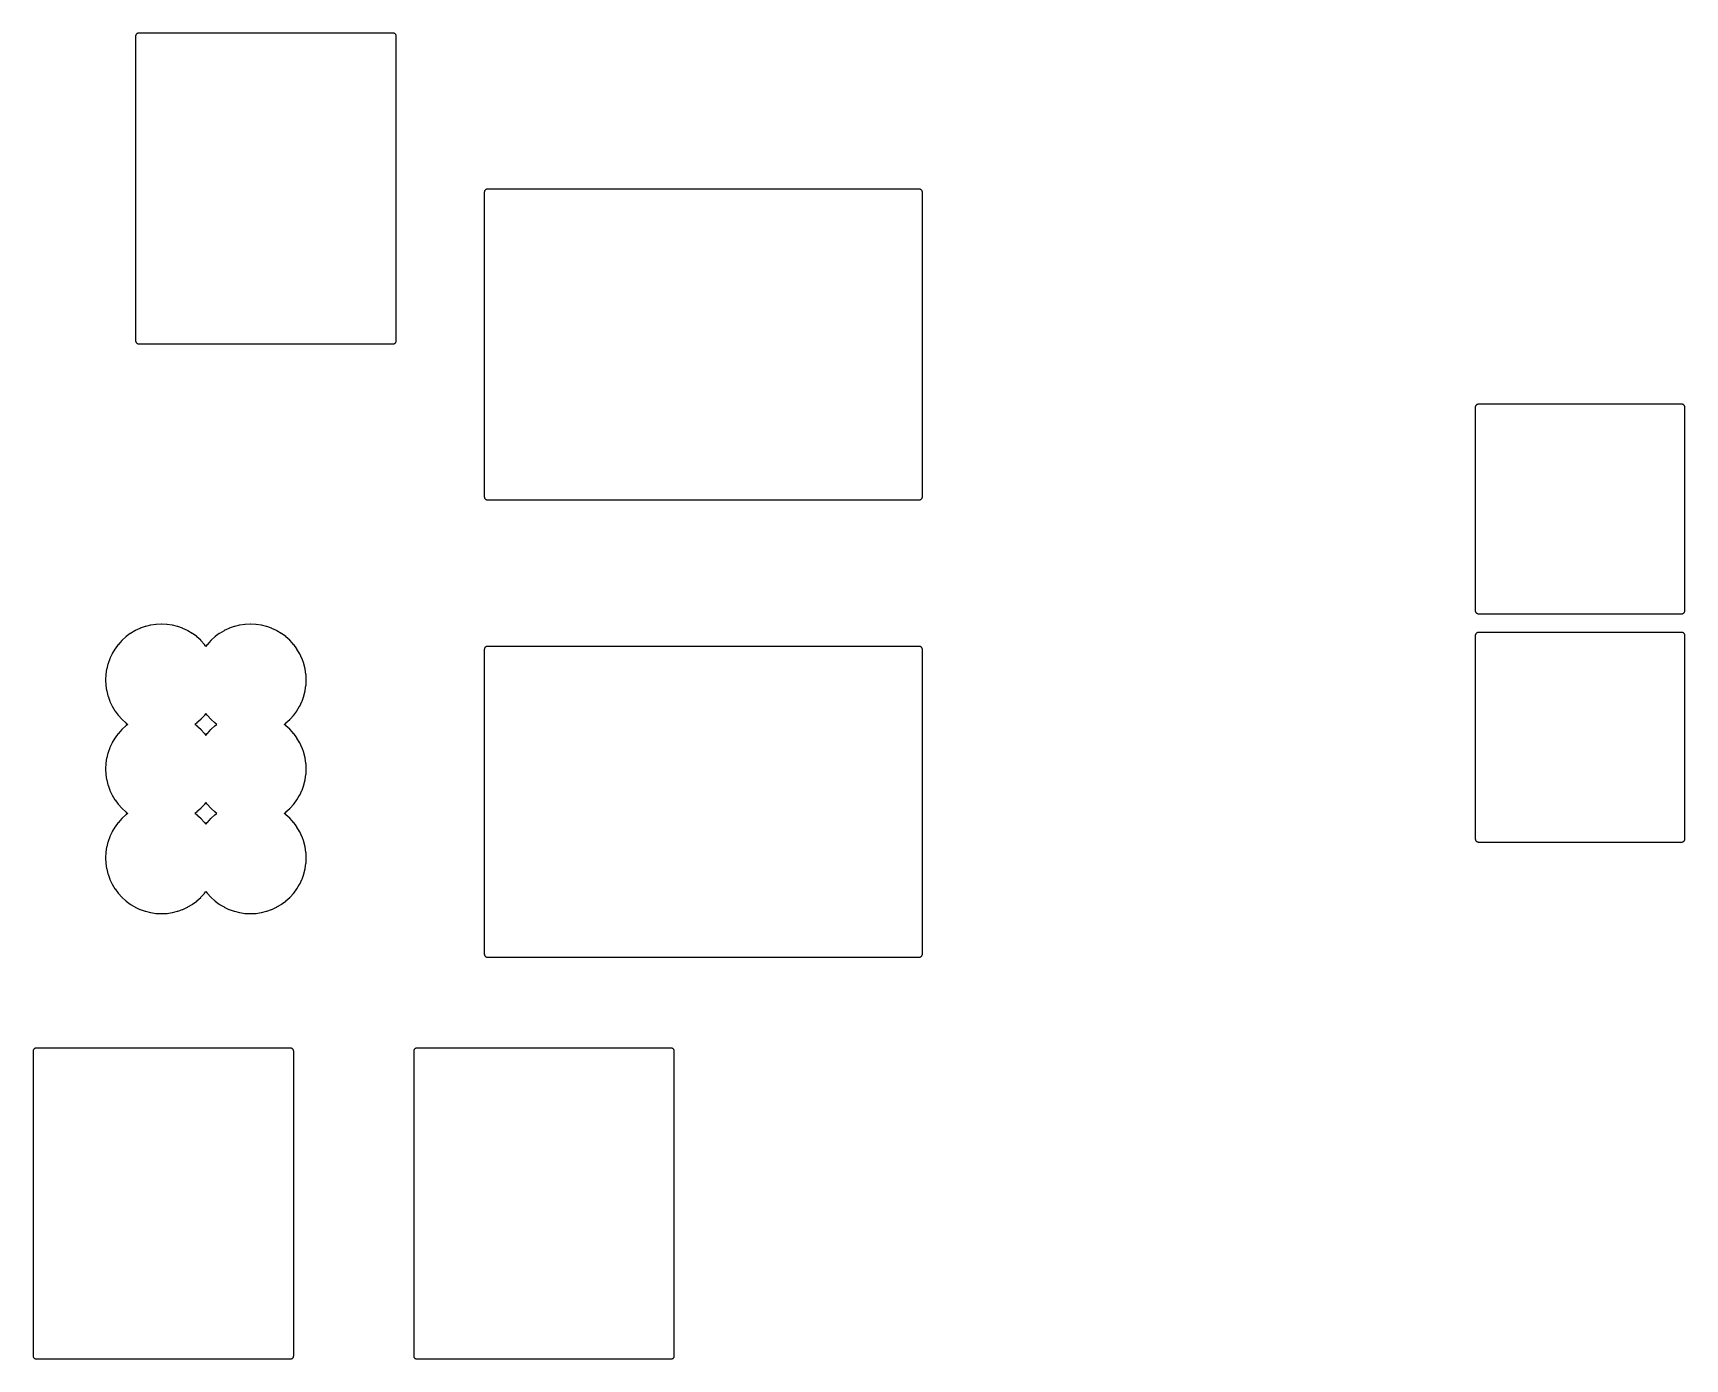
# Model space of a CAD drawing. Header units: inches. Extents: x -0.5 to 10, y -2.4 to 3.9.
# Drawn here: x 3.6652 to 3.9213, y 3.3499 to 3.5555 of the extents above; entities that cross this region are included whole.
import ezdxf

# ---------------------------------------------------------------- set-up
doc = ezdxf.new("R2010")
doc.units = ezdxf.units.IN

msp = doc.modelspace()

# ---------------------------------------------------------------- linework, layer by layer
for points in [[(3.681575, 3.507301), (3.681575, 3.507301), (3.6816, 3.5073), (3.721, 3.5073), (3.721025, 3.507301), (3.721074, 3.507306), (3.721122, 3.507315), (3.721169, 3.507329), (3.721214, 3.507348), (3.721257, 3.507371), (3.721298, 3.507399), (3.721336, 3.50743), (3.72137, 3.507464), (3.721401, 3.507502), (3.721429, 3.507543), (3.721452, 3.507586), (3.721471, 3.507631), (3.721485, 3.507678), (3.721494, 3.507726), (3.721499, 3.507775), (3.7215, 3.5078), (3.7215, 3.555), (3.721499, 3.555025), (3.721494, 3.555074), (3.721485, 3.555122), (3.721471, 3.555169), (3.721452, 3.555214), (3.721429, 3.555257), (3.721401, 3.555298), (3.72137, 3.555336), (3.721336, 3.55537), (3.721298, 3.555401), (3.721257, 3.555429), (3.721214, 3.555452), (3.721169, 3.555471), (3.721122, 3.555485), (3.721074, 3.555494), (3.721025, 3.555499), (3.721, 3.5555), (3.6816, 3.5555), (3.681575, 3.555499), (3.681526, 3.555494), (3.681478, 3.555485), (3.681431, 3.555471), (3.681386, 3.555452), (3.681343, 3.555429), (3.681302, 3.555401), (3.681264, 3.55537), (3.68123, 3.555336), (3.681199, 3.555298), (3.681171, 3.555257), (3.681148, 3.555214), (3.681129, 3.555169), (3.681115, 3.555122), (3.681106, 3.555074), (3.681101, 3.555025), (3.6811, 3.555), (3.6811, 3.5078), (3.681101, 3.507775), (3.681106, 3.507726), (3.681115, 3.507678), (3.681129, 3.507631), (3.681148, 3.507586), (3.681171, 3.507543), (3.681199, 3.507502), (3.68123, 3.507464), (3.681264, 3.50743), (3.681302, 3.507399), (3.681343, 3.507371), (3.681386, 3.507348), (3.681431, 3.507329), (3.681478, 3.507315), (3.681526, 3.507306)], [(3.735625, 3.483101), (3.735625, 3.483101), (3.73565, 3.4831), (3.80255, 3.4831), (3.802575, 3.483101), (3.802624, 3.483106), (3.802672, 3.483115), (3.802719, 3.483129), (3.802764, 3.483148), (3.802807, 3.483171), (3.802848, 3.483199), (3.802886, 3.48323), (3.80292, 3.483264), (3.802951, 3.483302), (3.802979, 3.483343), (3.803002, 3.483386), (3.803021, 3.483431), (3.803035, 3.483478), (3.803044, 3.483526), (3.803049, 3.483575), (3.80305, 3.4836), (3.80305, 3.5308), (3.803049, 3.530825), (3.803044, 3.530874), (3.803035, 3.530922), (3.803021, 3.530969), (3.803002, 3.531014), (3.802979, 3.531057), (3.802951, 3.531098), (3.80292, 3.531136), (3.802886, 3.53117), (3.802848, 3.531201), (3.802807, 3.531229), (3.802764, 3.531252), (3.802719, 3.531271), (3.802672, 3.531285), (3.802624, 3.531294), (3.802575, 3.531299), (3.80255, 3.5313), (3.73565, 3.5313), (3.735625, 3.531299), (3.735576, 3.531294), (3.735528, 3.531285), (3.735481, 3.531271), (3.735436, 3.531252), (3.735393, 3.531229), (3.735352, 3.531201), (3.735314, 3.53117), (3.73528, 3.531136), (3.735249, 3.531098), (3.735221, 3.531057), (3.735198, 3.531014), (3.735179, 3.530969), (3.735165, 3.530922), (3.735156, 3.530874), (3.735151, 3.530825), (3.73515, 3.5308), (3.73515, 3.4836), (3.735151, 3.483575), (3.735156, 3.483526), (3.735165, 3.483478), (3.735179, 3.483431), (3.735198, 3.483386), (3.735221, 3.483343), (3.735249, 3.483302), (3.73528, 3.483264), (3.735314, 3.48323), (3.735352, 3.483199), (3.735393, 3.483171), (3.735436, 3.483148), (3.735481, 3.483129), (3.735528, 3.483115), (3.735576, 3.483106)], [(3.889225, 3.465451), (3.889225, 3.465451), (3.88925, 3.46545), (3.92075, 3.46545), (3.920775, 3.465451), (3.920824, 3.465456), (3.920872, 3.465465), (3.920919, 3.465479), (3.920964, 3.465498), (3.921007, 3.465521), (3.921048, 3.465549), (3.921086, 3.46558), (3.92112, 3.465614), (3.921151, 3.465652), (3.921179, 3.465693), (3.921202, 3.465736), (3.921221, 3.465781), (3.921235, 3.465828), (3.921244, 3.465876), (3.921249, 3.465925), (3.92125, 3.46595), (3.92125, 3.49745), (3.921249, 3.497475), (3.921244, 3.497524), (3.921235, 3.497572), (3.921221, 3.497619), (3.921202, 3.497664), (3.921179, 3.497707), (3.921151, 3.497748), (3.92112, 3.497786), (3.921086, 3.49782), (3.921048, 3.497851), (3.921007, 3.497879), (3.920964, 3.497902), (3.920919, 3.497921), (3.920872, 3.497935), (3.920824, 3.497944), (3.920775, 3.497949), (3.92075, 3.49795), (3.88925, 3.49795), (3.889225, 3.497949), (3.889176, 3.497944), (3.889128, 3.497935), (3.889081, 3.497921), (3.889036, 3.497902), (3.888993, 3.497879), (3.888952, 3.497851), (3.888914, 3.49782), (3.88888, 3.497786), (3.888849, 3.497748), (3.888821, 3.497707), (3.888798, 3.497664), (3.888779, 3.497619), (3.888765, 3.497572), (3.888756, 3.497524), (3.888751, 3.497475), (3.88875, 3.49745), (3.88875, 3.46595), (3.888751, 3.465925), (3.888756, 3.465876), (3.888765, 3.465828), (3.888779, 3.465781), (3.888798, 3.465736), (3.888821, 3.465693), (3.888849, 3.465652), (3.88888, 3.465614), (3.888914, 3.46558), (3.888952, 3.465549), (3.888993, 3.465521), (3.889036, 3.465498), (3.889081, 3.465479), (3.889128, 3.465465), (3.889176, 3.465456)], [(3.679899, 3.4345), (3.679632, 3.434302), (3.679611, 3.434285), (3.679594, 3.434271), (3.679001, 3.433733), (3.678984, 3.433716), (3.678967, 3.433699), (3.678429, 3.433106), (3.678415, 3.433089), (3.678398, 3.433068), (3.677922, 3.432426), (3.677908, 3.432406), (3.677895, 3.432385), (3.677483, 3.431699), (3.67747, 3.431676), (3.67746, 3.431656), (3.677118, 3.430933), (3.677109, 3.430912), (3.6771, 3.430887), (3.67683, 3.430134), (3.676823, 3.430113), (3.676816, 3.430087), (3.676622, 3.429311), (3.676616, 3.429287), (3.676612, 3.429263), (3.676495, 3.428472), (3.676492, 3.42845), (3.67649, 3.428423), (3.676451, 3.427625), (3.67645, 3.4276), (3.676451, 3.427575), (3.67649, 3.426777), (3.676492, 3.42675), (3.676495, 3.426728), (3.676612, 3.425937), (3.676616, 3.425913), (3.676622, 3.425889), (3.676816, 3.425113), (3.676823, 3.425087), (3.67683, 3.425066), (3.6771, 3.424313), (3.677109, 3.424288), (3.677118, 3.424267), (3.67746, 3.423544), (3.67747, 3.423524), (3.677483, 3.423501), (3.677895, 3.422815), (3.677908, 3.422794), (3.677922, 3.422774), (3.678398, 3.422132), (3.678415, 3.422111), (3.678429, 3.422094), (3.678967, 3.421501), (3.678984, 3.421484), (3.679001, 3.421467), (3.679594, 3.420929), (3.679611, 3.420915), (3.679632, 3.420898), (3.680274, 3.420422), (3.680294, 3.420408), (3.680315, 3.420395), (3.681001, 3.419983), (3.681024, 3.41997), (3.681044, 3.41996), (3.681767, 3.419618), (3.681788, 3.419609), (3.681813, 3.4196), (3.682566, 3.41933), (3.682587, 3.419323), (3.682613, 3.419316), (3.683389, 3.419122), (3.683413, 3.419116), (3.683437, 3.419112), (3.684228, 3.418995), (3.68425, 3.418992), (3.684277, 3.41899), (3.685075, 3.418951), (3.6851, 3.41895), (3.685125, 3.418951), (3.685923, 3.41899), (3.68595, 3.418992), (3.685972, 3.418995), (3.686763, 3.419112), (3.686787, 3.419116), (3.686811, 3.419122), (3.687587, 3.419316), (3.687613, 3.419323), (3.687634, 3.41933), (3.688387, 3.4196), (3.688412, 3.419609), (3.688433, 3.419618), (3.689156, 3.41996), (3.689176, 3.41997), (3.689199, 3.419983), (3.689885, 3.420395), (3.689906, 3.420408), (3.689926, 3.420422), (3.690568, 3.420898), (3.690589, 3.420915), (3.690606, 3.420929), (3.691199, 3.421467), (3.691216, 3.421484), (3.691233, 3.421501), (3.691771, 3.422094), (3.691785, 3.422111), (3.691802, 3.422132), (3.692, 3.422399), (3.692198, 3.422132), (3.692215, 3.422111), (3.692229, 3.422094), (3.692767, 3.421501), (3.692784, 3.421484), (3.692801, 3.421467), (3.693394, 3.420929), (3.693411, 3.420915), (3.693432, 3.420898), (3.694074, 3.420422), (3.694094, 3.420408), (3.694115, 3.420395), (3.694801, 3.419983), (3.694824, 3.41997), (3.694844, 3.41996), (3.695567, 3.419618), (3.695588, 3.419609), (3.695613, 3.4196), (3.696366, 3.41933), (3.696387, 3.419323), (3.696413, 3.419316), (3.697189, 3.419122), (3.697213, 3.419116), (3.697237, 3.419112), (3.698028, 3.418995), (3.69805, 3.418992), (3.698077, 3.41899), (3.698875, 3.418951), (3.6989, 3.41895), (3.698925, 3.418951), (3.699723, 3.41899), (3.69975, 3.418992), (3.699772, 3.418995), (3.700563, 3.419112), (3.700587, 3.419116), (3.700611, 3.419122), (3.701387, 3.419316), (3.701413, 3.419323), (3.701434, 3.41933), (3.702187, 3.4196), (3.702212, 3.419609), (3.702233, 3.419618), (3.702956, 3.41996), (3.702976, 3.41997), (3.702999, 3.419983), (3.703685, 3.420395), (3.703706, 3.420408), (3.703726, 3.420422), (3.704368, 3.420898), (3.704389, 3.420915), (3.704406, 3.420929), (3.704999, 3.421467), (3.705016, 3.421484), (3.705033, 3.421501), (3.705571, 3.422094), (3.705585, 3.422111), (3.705602, 3.422132), (3.706078, 3.422774), (3.706092, 3.422794), (3.706105, 3.422815), (3.706517, 3.423501), (3.70653, 3.423524), (3.70654, 3.423544), (3.706882, 3.424267), (3.706891, 3.424288), (3.7069, 3.424313), (3.70717, 3.425066), (3.707177, 3.425087), (3.707184, 3.425113), (3.707378, 3.425889), (3.707384, 3.425913), (3.707388, 3.425937), (3.707505, 3.426728), (3.707508, 3.42675), (3.70751, 3.426777), (3.707549, 3.427575), (3.70755, 3.4276), (3.707549, 3.427625), (3.70751, 3.428423), (3.707508, 3.42845), (3.707505, 3.428472), (3.707388, 3.429263), (3.707384, 3.429287), (3.707378, 3.429311), (3.707184, 3.430087), (3.707177, 3.430113), (3.70717, 3.430134), (3.7069, 3.430887), (3.706891, 3.430912), (3.706882, 3.430933), (3.70654, 3.431656), (3.70653, 3.431676), (3.706517, 3.431699), (3.706105, 3.432385), (3.706092, 3.432406), (3.706078, 3.432426), (3.705602, 3.433068), (3.705585, 3.433089), (3.705571, 3.433106), (3.705033, 3.433699), (3.705016, 3.433716), (3.704999, 3.433733), (3.704406, 3.434271), (3.704389, 3.434285), (3.704368, 3.434302), (3.704101, 3.4345), (3.704368, 3.434698), (3.704389, 3.434715), (3.704406, 3.434729), (3.704999, 3.435267), (3.705016, 3.435284), (3.705033, 3.435301), (3.705571, 3.435894), (3.705585, 3.435911), (3.705602, 3.435932), (3.706078, 3.436574), (3.706092, 3.436594), (3.706105, 3.436615), (3.706517, 3.437301), (3.70653, 3.437324), (3.70654, 3.437344), (3.706882, 3.438067), (3.706891, 3.438088), (3.7069, 3.438113), (3.70717, 3.438866), (3.707177, 3.438887), (3.707184, 3.438913), (3.707378, 3.439689), (3.707384, 3.439713), (3.707388, 3.439737), (3.707505, 3.440528), (3.707508, 3.44055), (3.70751, 3.440577), (3.707549, 3.441375), (3.70755, 3.4414), (3.707549, 3.441425), (3.70751, 3.442223), (3.707508, 3.44225), (3.707505, 3.442272), (3.707388, 3.443063), (3.707384, 3.443087), (3.707378, 3.443111), (3.707184, 3.443887), (3.707177, 3.443913), (3.70717, 3.443934), (3.7069, 3.444687), (3.706891, 3.444712), (3.706882, 3.444733), (3.70654, 3.445456), (3.70653, 3.445476), (3.706517, 3.445499), (3.706105, 3.446185), (3.706092, 3.446206), (3.706078, 3.446226), (3.705602, 3.446868), (3.705585, 3.446889), (3.705571, 3.446906), (3.705033, 3.447499), (3.705016, 3.447516), (3.704999, 3.447533), (3.704406, 3.448071), (3.704389, 3.448085), (3.704368, 3.448102), (3.704101, 3.4483), (3.704368, 3.448498), (3.704389, 3.448515), (3.704406, 3.448529), (3.704999, 3.449067), (3.705016, 3.449084), (3.705033, 3.449101), (3.705571, 3.449694), (3.705585, 3.449711), (3.705602, 3.449732), (3.706078, 3.450374), (3.706092, 3.450394), (3.706105, 3.450415), (3.706517, 3.451101), (3.70653, 3.451124), (3.70654, 3.451144), (3.706882, 3.451867), (3.706891, 3.451888), (3.7069, 3.451913), (3.70717, 3.452666), (3.707177, 3.452687), (3.707184, 3.452713), (3.707378, 3.453489), (3.707384, 3.453513), (3.707388, 3.453537), (3.707505, 3.454328), (3.707508, 3.45435), (3.70751, 3.454377), (3.707549, 3.455175), (3.70755, 3.4552), (3.707549, 3.455225), (3.70751, 3.456023), (3.707508, 3.45605), (3.707505, 3.456072), (3.707388, 3.456863), (3.707384, 3.456887), (3.707378, 3.456911), (3.707184, 3.457687), (3.707177, 3.457713), (3.70717, 3.457734), (3.7069, 3.458487), (3.706891, 3.458512), (3.706882, 3.458533), (3.70654, 3.459256), (3.70653, 3.459276), (3.706517, 3.459299), (3.706105, 3.459985), (3.706092, 3.460006), (3.706078, 3.460026), (3.705602, 3.460668), (3.705585, 3.460689), (3.705571, 3.460706), (3.705033, 3.461299), (3.705016, 3.461316), (3.704999, 3.461333), (3.704406, 3.461871), (3.704389, 3.461885), (3.704368, 3.461902), (3.703726, 3.462378), (3.703706, 3.462392), (3.703685, 3.462405), (3.702999, 3.462817), (3.702976, 3.46283), (3.702956, 3.46284), (3.702233, 3.463182), (3.702212, 3.463191), (3.702187, 3.4632), (3.701434, 3.46347), (3.701413, 3.463477), (3.701387, 3.463484), (3.700611, 3.463678), (3.700587, 3.463684), (3.700563, 3.463688), (3.699772, 3.463805), (3.69975, 3.463808), (3.699723, 3.46381), (3.698925, 3.463849), (3.6989, 3.46385), (3.698875, 3.463849), (3.698077, 3.46381), (3.69805, 3.463808), (3.698028, 3.463805), (3.697237, 3.463688), (3.697213, 3.463684), (3.697189, 3.463678), (3.696413, 3.463484), (3.696387, 3.463477), (3.696366, 3.46347), (3.695613, 3.4632), (3.695588, 3.463191), (3.695567, 3.463182), (3.694844, 3.46284), (3.694824, 3.46283), (3.694801, 3.462817), (3.694115, 3.462405), (3.694094, 3.462392), (3.694074, 3.462378), (3.693432, 3.461902), (3.693411, 3.461885), (3.693394, 3.461871), (3.692801, 3.461333), (3.692784, 3.461316), (3.692767, 3.461299), (3.692229, 3.460706), (3.692215, 3.460689), (3.692198, 3.460668), (3.692, 3.460401), (3.691802, 3.460668), (3.691785, 3.460689), (3.691771, 3.460706), (3.691233, 3.461299), (3.691216, 3.461316), (3.691199, 3.461333), (3.690606, 3.461871), (3.690589, 3.461885), (3.690568, 3.461902), (3.689926, 3.462378), (3.689906, 3.462392), (3.689885, 3.462405), (3.689199, 3.462817), (3.689176, 3.46283), (3.689156, 3.46284), (3.688433, 3.463182), (3.688412, 3.463191), (3.688387, 3.4632), (3.687634, 3.46347), (3.687613, 3.463477), (3.687587, 3.463484), (3.686811, 3.463678), (3.686787, 3.463684), (3.686763, 3.463688), (3.685972, 3.463805), (3.68595, 3.463808), (3.685923, 3.46381), (3.685125, 3.463849), (3.6851, 3.46385), (3.685075, 3.463849), (3.684277, 3.46381), (3.68425, 3.463808), (3.684228, 3.463805), (3.683437, 3.463688), (3.683413, 3.463684), (3.683389, 3.463678), (3.682613, 3.463484), (3.682587, 3.463477), (3.682566, 3.46347), (3.681813, 3.4632), (3.681788, 3.463191), (3.681767, 3.463182), (3.681044, 3.46284), (3.681024, 3.46283), (3.681001, 3.462817), (3.680315, 3.462405), (3.680294, 3.462392), (3.680274, 3.462378), (3.679632, 3.461902), (3.679611, 3.461885), (3.679594, 3.461871), (3.679001, 3.461333), (3.678984, 3.461316), (3.678967, 3.461299), (3.678429, 3.460706), (3.678415, 3.460689), (3.678398, 3.460668), (3.677922, 3.460026), (3.677908, 3.460006), (3.677895, 3.459985), (3.677483, 3.459299), (3.67747, 3.459276), (3.67746, 3.459256), (3.677118, 3.458533), (3.677109, 3.458512), (3.6771, 3.458487), (3.67683, 3.457734), (3.676823, 3.457713), (3.676816, 3.457687), (3.676622, 3.456911), (3.676616, 3.456887), (3.676612, 3.456863), (3.676495, 3.456072), (3.676492, 3.45605), (3.67649, 3.456023), (3.676451, 3.455225), (3.67645, 3.4552), (3.676451, 3.455175), (3.67649, 3.454377), (3.676492, 3.45435), (3.676495, 3.454328), (3.676612, 3.453537), (3.676616, 3.453513), (3.676622, 3.453489), (3.676816, 3.452713), (3.676823, 3.452687), (3.67683, 3.452666), (3.6771, 3.451913), (3.677109, 3.451888), (3.677118, 3.451867), (3.67746, 3.451144), (3.67747, 3.451124), (3.677483, 3.451101), (3.677895, 3.450415), (3.677908, 3.450394), (3.677922, 3.450374), (3.678398, 3.449732), (3.678415, 3.449711), (3.678429, 3.449694), (3.678967, 3.449101), (3.678984, 3.449084), (3.679001, 3.449067), (3.679594, 3.448529), (3.679611, 3.448515), (3.679632, 3.448498), (3.679899, 3.4483), (3.679632, 3.448102), (3.679611, 3.448085), (3.679594, 3.448071), (3.679001, 3.447533), (3.678984, 3.447516), (3.678967, 3.447499), (3.678429, 3.446906), (3.678415, 3.446889), (3.678398, 3.446868), (3.677922, 3.446226), (3.677908, 3.446206), (3.677895, 3.446185), (3.677483, 3.445499), (3.67747, 3.445476), (3.67746, 3.445456), (3.677118, 3.444733), (3.677109, 3.444712), (3.6771, 3.444687), (3.67683, 3.443934), (3.676823, 3.443913), (3.676816, 3.443887), (3.676622, 3.443111), (3.676616, 3.443087), (3.676612, 3.443063), (3.676495, 3.442272), (3.676492, 3.44225), (3.67649, 3.442223), (3.676451, 3.441425), (3.67645, 3.4414), (3.676451, 3.441375), (3.67649, 3.440577), (3.676492, 3.44055), (3.676495, 3.440528), (3.676612, 3.439737), (3.676616, 3.439713), (3.676622, 3.439689), (3.676816, 3.438913), (3.676823, 3.438887), (3.67683, 3.438866), (3.6771, 3.438113), (3.677109, 3.438088), (3.677118, 3.438067), (3.67746, 3.437344), (3.67747, 3.437324), (3.677483, 3.437301), (3.677895, 3.436615), (3.677908, 3.436594), (3.677922, 3.436574), (3.678398, 3.435932), (3.678415, 3.435911), (3.678429, 3.435894), (3.678967, 3.435301), (3.678984, 3.435284), (3.679001, 3.435267), (3.679594, 3.434729), (3.679611, 3.434715), (3.679632, 3.434698)], [(3.889225, 3.430051), (3.889225, 3.430051), (3.88925, 3.43005), (3.92075, 3.43005), (3.920775, 3.430051), (3.920824, 3.430056), (3.920872, 3.430065), (3.920919, 3.430079), (3.920964, 3.430098), (3.921007, 3.430121), (3.921048, 3.430149), (3.921086, 3.43018), (3.92112, 3.430214), (3.921151, 3.430252), (3.921179, 3.430293), (3.921202, 3.430336), (3.921221, 3.430381), (3.921235, 3.430428), (3.921244, 3.430476), (3.921249, 3.430525), (3.92125, 3.43055), (3.92125, 3.46205), (3.921249, 3.462075), (3.921244, 3.462124), (3.921235, 3.462172), (3.921221, 3.462219), (3.921202, 3.462264), (3.921179, 3.462307), (3.921151, 3.462348), (3.92112, 3.462386), (3.921086, 3.46242), (3.921048, 3.462451), (3.921007, 3.462479), (3.920964, 3.462502), (3.920919, 3.462521), (3.920872, 3.462535), (3.920824, 3.462544), (3.920775, 3.462549), (3.92075, 3.46255), (3.88925, 3.46255), (3.889225, 3.462549), (3.889176, 3.462544), (3.889128, 3.462535), (3.889081, 3.462521), (3.889036, 3.462502), (3.888993, 3.462479), (3.888952, 3.462451), (3.888914, 3.46242), (3.88888, 3.462386), (3.888849, 3.462348), (3.888821, 3.462307), (3.888798, 3.462264), (3.888779, 3.462219), (3.888765, 3.462172), (3.888756, 3.462124), (3.888751, 3.462075), (3.88875, 3.46205), (3.88875, 3.43055), (3.888751, 3.430525), (3.888756, 3.430476), (3.888765, 3.430428), (3.888779, 3.430381), (3.888798, 3.430336), (3.888821, 3.430293), (3.888849, 3.430252), (3.88888, 3.430214), (3.888914, 3.43018), (3.888952, 3.430149), (3.888993, 3.430121), (3.889036, 3.430098), (3.889081, 3.430079), (3.889128, 3.430065), (3.889176, 3.430056)], [(3.735625, 3.412201), (3.735625, 3.412201), (3.73565, 3.4122), (3.80255, 3.4122), (3.802575, 3.412201), (3.802624, 3.412206), (3.802672, 3.412215), (3.802719, 3.412229), (3.802764, 3.412248), (3.802807, 3.412271), (3.802848, 3.412299), (3.802886, 3.41233), (3.80292, 3.412364), (3.802951, 3.412402), (3.802979, 3.412443), (3.803002, 3.412486), (3.803021, 3.412531), (3.803035, 3.412578), (3.803044, 3.412626), (3.803049, 3.412675), (3.80305, 3.4127), (3.80305, 3.4599), (3.803049, 3.459925), (3.803044, 3.459974), (3.803035, 3.460022), (3.803021, 3.460069), (3.803002, 3.460114), (3.802979, 3.460157), (3.802951, 3.460198), (3.80292, 3.460236), (3.802886, 3.46027), (3.802848, 3.460301), (3.802807, 3.460329), (3.802764, 3.460352), (3.802719, 3.460371), (3.802672, 3.460385), (3.802624, 3.460394), (3.802575, 3.460399), (3.80255, 3.4604), (3.73565, 3.4604), (3.735625, 3.460399), (3.735576, 3.460394), (3.735528, 3.460385), (3.735481, 3.460371), (3.735436, 3.460352), (3.735393, 3.460329), (3.735352, 3.460301), (3.735314, 3.46027), (3.73528, 3.460236), (3.735249, 3.460198), (3.735221, 3.460157), (3.735198, 3.460114), (3.735179, 3.460069), (3.735165, 3.460022), (3.735156, 3.459974), (3.735151, 3.459925), (3.73515, 3.4599), (3.73515, 3.4127), (3.735151, 3.412675), (3.735156, 3.412626), (3.735165, 3.412578), (3.735179, 3.412531), (3.735198, 3.412486), (3.735221, 3.412443), (3.735249, 3.412402), (3.73528, 3.412364), (3.735314, 3.41233), (3.735352, 3.412299), (3.735393, 3.412271), (3.735436, 3.412248), (3.735481, 3.412229), (3.735528, 3.412215), (3.735576, 3.412206)], [(3.690301, 3.4483), (3.690568, 3.448102), (3.690589, 3.448085), (3.690606, 3.448071), (3.691199, 3.447533), (3.691216, 3.447516), (3.691233, 3.447499), (3.691771, 3.446906), (3.691785, 3.446889), (3.691802, 3.446868), (3.692, 3.446601), (3.692198, 3.446868), (3.692215, 3.446889), (3.692229, 3.446906), (3.692767, 3.447499), (3.692784, 3.447516), (3.692801, 3.447533), (3.693394, 3.448071), (3.693411, 3.448085), (3.693432, 3.448102), (3.693699, 3.4483), (3.693432, 3.448498), (3.693411, 3.448515), (3.693394, 3.448529), (3.692801, 3.449067), (3.692784, 3.449084), (3.692767, 3.449101), (3.692229, 3.449694), (3.692215, 3.449711), (3.692198, 3.449732), (3.692, 3.449999), (3.691802, 3.449732), (3.691785, 3.449711), (3.691771, 3.449694), (3.691233, 3.449101), (3.691216, 3.449084), (3.691199, 3.449067), (3.690606, 3.448529), (3.690589, 3.448515), (3.690568, 3.448498)], [(3.690301, 3.4345), (3.690568, 3.434302), (3.690589, 3.434285), (3.690606, 3.434271), (3.691199, 3.433733), (3.691216, 3.433716), (3.691233, 3.433699), (3.691771, 3.433106), (3.691785, 3.433089), (3.691802, 3.433068), (3.692, 3.432801), (3.692198, 3.433068), (3.692215, 3.433089), (3.692229, 3.433106), (3.692767, 3.433699), (3.692784, 3.433716), (3.692801, 3.433733), (3.693394, 3.434271), (3.693411, 3.434285), (3.693432, 3.434302), (3.693699, 3.4345), (3.693432, 3.434698), (3.693411, 3.434715), (3.693394, 3.434729), (3.692801, 3.435267), (3.692784, 3.435284), (3.692767, 3.435301), (3.692229, 3.435894), (3.692215, 3.435911), (3.692198, 3.435932), (3.692, 3.436199), (3.691802, 3.435932), (3.691785, 3.435911), (3.691771, 3.435894), (3.691233, 3.435301), (3.691216, 3.435284), (3.691199, 3.435267), (3.690606, 3.434729), (3.690589, 3.434715), (3.690568, 3.434698)], [(3.665675, 3.349901), (3.665675, 3.349901), (3.6657, 3.3499), (3.7051, 3.3499), (3.705125, 3.349901), (3.705174, 3.349906), (3.705222, 3.349915), (3.705269, 3.349929), (3.705314, 3.349948), (3.705357, 3.349971), (3.705398, 3.349999), (3.705436, 3.35003), (3.70547, 3.350064), (3.705501, 3.350102), (3.705529, 3.350143), (3.705552, 3.350186), (3.705571, 3.350231), (3.705585, 3.350278), (3.705594, 3.350326), (3.705599, 3.350375), (3.7056, 3.3504), (3.7056, 3.3976), (3.705599, 3.397625), (3.705594, 3.397674), (3.705585, 3.397722), (3.705571, 3.397769), (3.705552, 3.397814), (3.705529, 3.397857), (3.705501, 3.397898), (3.70547, 3.397936), (3.705436, 3.39797), (3.705398, 3.398001), (3.705357, 3.398029), (3.705314, 3.398052), (3.705269, 3.398071), (3.705222, 3.398085), (3.705174, 3.398094), (3.705125, 3.398099), (3.7051, 3.3981), (3.6657, 3.3981), (3.665675, 3.398099), (3.665626, 3.398094), (3.665578, 3.398085), (3.665531, 3.398071), (3.665486, 3.398052), (3.665443, 3.398029), (3.665402, 3.398001), (3.665364, 3.39797), (3.66533, 3.397936), (3.665299, 3.397898), (3.665271, 3.397857), (3.665248, 3.397814), (3.665229, 3.397769), (3.665215, 3.397722), (3.665206, 3.397674), (3.665201, 3.397625), (3.6652, 3.3976), (3.6652, 3.3504), (3.665201, 3.350375), (3.665206, 3.350326), (3.665215, 3.350278), (3.665229, 3.350231), (3.665248, 3.350186), (3.665271, 3.350143), (3.665299, 3.350102), (3.66533, 3.350064), (3.665364, 3.35003), (3.665402, 3.349999), (3.665443, 3.349971), (3.665486, 3.349948), (3.665531, 3.349929), (3.665578, 3.349915), (3.665626, 3.349906)], [(3.724675, 3.349901), (3.724675, 3.349901), (3.7247, 3.3499), (3.7641, 3.3499), (3.764125, 3.349901), (3.764174, 3.349906), (3.764222, 3.349915), (3.764269, 3.349929), (3.764314, 3.349948), (3.764357, 3.349971), (3.764398, 3.349999), (3.764436, 3.35003), (3.76447, 3.350064), (3.764501, 3.350102), (3.764529, 3.350143), (3.764552, 3.350186), (3.764571, 3.350231), (3.764585, 3.350278), (3.764594, 3.350326), (3.764599, 3.350375), (3.7646, 3.3504), (3.7646, 3.3976), (3.764599, 3.397625), (3.764594, 3.397674), (3.764585, 3.397722), (3.764571, 3.397769), (3.764552, 3.397814), (3.764529, 3.397857), (3.764501, 3.397898), (3.76447, 3.397936), (3.764436, 3.39797), (3.764398, 3.398001), (3.764357, 3.398029), (3.764314, 3.398052), (3.764269, 3.398071), (3.764222, 3.398085), (3.764174, 3.398094), (3.764125, 3.398099), (3.7641, 3.3981), (3.7247, 3.3981), (3.724675, 3.398099), (3.724626, 3.398094), (3.724578, 3.398085), (3.724531, 3.398071), (3.724486, 3.398052), (3.724443, 3.398029), (3.724402, 3.398001), (3.724364, 3.39797), (3.72433, 3.397936), (3.724299, 3.397898), (3.724271, 3.397857), (3.724248, 3.397814), (3.724229, 3.397769), (3.724215, 3.397722), (3.724206, 3.397674), (3.724201, 3.397625), (3.7242, 3.3976), (3.7242, 3.3504), (3.724201, 3.350375), (3.724206, 3.350326), (3.724215, 3.350278), (3.724229, 3.350231), (3.724248, 3.350186), (3.724271, 3.350143), (3.724299, 3.350102), (3.72433, 3.350064), (3.724364, 3.35003), (3.724402, 3.349999), (3.724443, 3.349971), (3.724486, 3.349948), (3.724531, 3.349929), (3.724578, 3.349915), (3.724626, 3.349906)]]:
    msp.add_lwpolyline(points, close=True)

doc.saveas('drawing.dxf')
